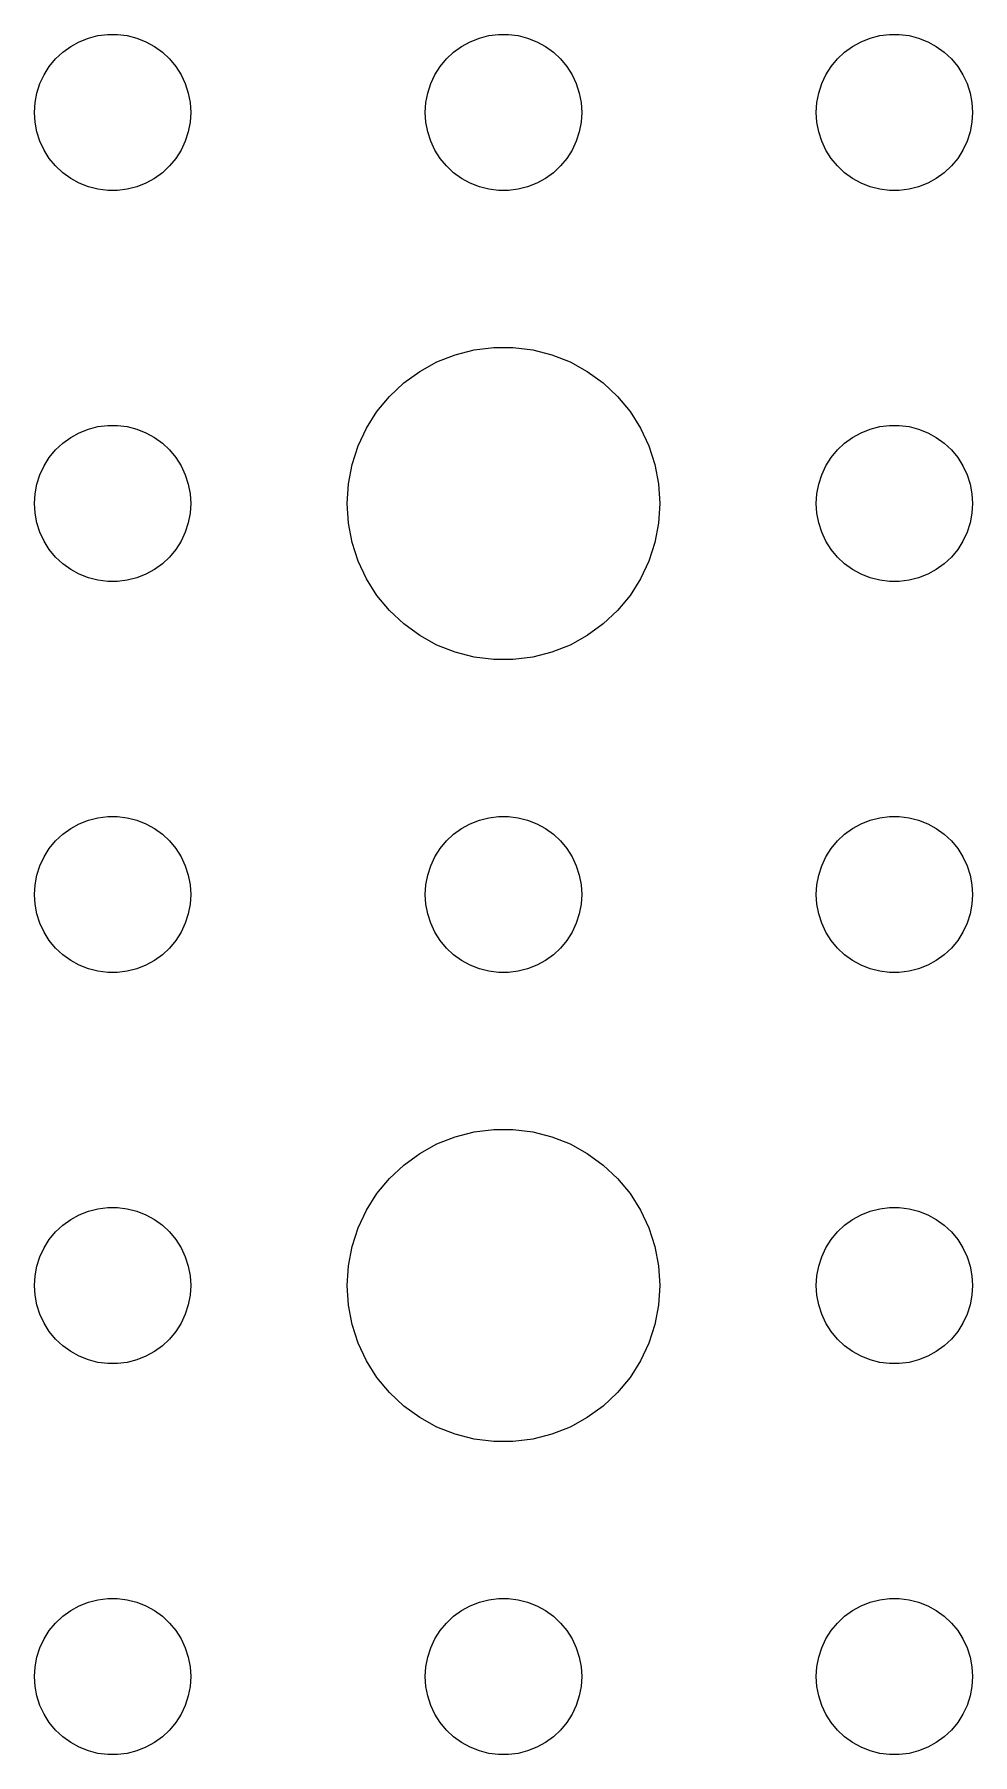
# Model space of a CAD drawing. Header units: metres. Extents: x -127 to 127, y -127 to 127.
# Drawn here: x 36 to 54, y 21 to 54 of the extents above; entities that cross this region are included whole.
import ezdxf

# ---------------------------------------------------------------- set-up
doc = ezdxf.new("R2010")
doc.units = ezdxf.units.M

msp = doc.modelspace()

# ---------------------------------------------------------------- linework, layer by layer
for p, q in [((36.6963, 53.7665), (36.8613, 53.8572)), ((36.8613, 53.8572), (37.0365, 53.9266)), ((37.0365, 53.9266), (37.2189, 53.9734)), ((37.2189, 53.9734), (37.4058, 53.997)), ((37.4058, 53.997), (37.5942, 53.997)), ((37.5942, 53.997), (37.7811, 53.9734)), ((37.7811, 53.9734), (37.9635, 53.9266)), ((37.9635, 53.9266), (38.1387, 53.8572)), ((38.1387, 53.8572), (38.3037, 53.7665)), ((44.1963, 53.7665), (44.3613, 53.8572)), ((44.3613, 53.8572), (44.5365, 53.9266)), ((44.5365, 53.9266), (44.7189, 53.9734)), ((44.7189, 53.9734), (44.9058, 53.997)), ((44.9058, 53.997), (45.0942, 53.997)), ((45.0942, 53.997), (45.2811, 53.9734)), ((45.2811, 53.9734), (45.4635, 53.9266)), ((45.4635, 53.9266), (45.6387, 53.8572)), ((45.6387, 53.8572), (45.8037, 53.7665)), ((51.6963, 53.7665), (51.8613, 53.8572)), ((51.8613, 53.8572), (52.0365, 53.9266)), ((52.0365, 53.9266), (52.2189, 53.9734)), ((52.2189, 53.9734), (52.4058, 53.997)), ((52.4058, 53.997), (52.5942, 53.997)), ((52.5942, 53.997), (52.7811, 53.9734)), ((52.7811, 53.9734), (52.9635, 53.9266)), ((52.9635, 53.9266), (53.1387, 53.8572)), ((53.1387, 53.8572), (53.3037, 53.7665)), ((36.2865, 53.3817), (36.4065, 53.5268)), ((36.4065, 53.5268), (36.5439, 53.6558)), ((36.5439, 53.6558), (36.6963, 53.7665)), ((38.3037, 53.7665), (38.4561, 53.6558)), ((38.4561, 53.6558), (38.5934, 53.5268)), ((38.5934, 53.5268), (38.7135, 53.3817)), ((43.7865, 53.3817), (43.9065, 53.5268)), ((43.9065, 53.5268), (44.0439, 53.6558)), ((44.0439, 53.6558), (44.1963, 53.7665)), ((45.8037, 53.7665), (45.9561, 53.6558)), ((45.9561, 53.6558), (46.0934, 53.5268)), ((46.0934, 53.5268), (46.2135, 53.3817)), ((51.2865, 53.3817), (51.4065, 53.5268)), ((51.4065, 53.5268), (51.5439, 53.6558)), ((51.5439, 53.6558), (51.6963, 53.7665)), ((53.3037, 53.7665), (53.4561, 53.6558)), ((53.4561, 53.6558), (53.5934, 53.5268)), ((53.5934, 53.5268), (53.7135, 53.3817)), ((36.1053, 53.0522), (36.1855, 53.2226)), ((36.1855, 53.2226), (36.2865, 53.3817)), ((38.7135, 53.3817), (38.8145, 53.2226)), ((38.8145, 53.2226), (38.8947, 53.0522)), ((43.6053, 53.0522), (43.6855, 53.2226)), ((43.6855, 53.2226), (43.7865, 53.3817)), ((46.2135, 53.3817), (46.3145, 53.2226)), ((46.3145, 53.2226), (46.3947, 53.0522)), ((51.1053, 53.0522), (51.1855, 53.2226)), ((51.1855, 53.2226), (51.2865, 53.3817)), ((53.7135, 53.3817), (53.8145, 53.2226)), ((53.8145, 53.2226), (53.8947, 53.0522)), ((36.0118, 52.688), (36.0471, 52.873)), ((36.0471, 52.873), (36.1053, 53.0522)), ((38.8947, 53.0522), (38.9529, 52.873)), ((38.9529, 52.873), (38.9882, 52.688)), ((43.5118, 52.688), (43.5471, 52.873)), ((43.5471, 52.873), (43.6053, 53.0522)), ((46.3947, 53.0522), (46.4529, 52.873)), ((46.4529, 52.873), (46.4882, 52.688)), ((51.0118, 52.688), (51.0471, 52.873)), ((51.0471, 52.873), (51.1053, 53.0522)), ((53.8947, 53.0522), (53.9529, 52.873)), ((53.9529, 52.873), (53.9882, 52.688)), ((36, 52.5), (36.0118, 52.688)), ((36.0118, 52.312), (36, 52.5)), ((38.9882, 52.688), (39, 52.5)), ((39, 52.5), (38.9882, 52.312)), ((43.5, 52.5), (43.5118, 52.688)), ((43.5118, 52.312), (43.5, 52.5)), ((46.4882, 52.688), (46.5, 52.5)), ((46.5, 52.5), (46.4882, 52.312)), ((51, 52.5), (51.0118, 52.688)), ((51.0118, 52.312), (51, 52.5)), ((53.9882, 52.688), (54, 52.5)), ((54, 52.5), (53.9882, 52.312)), ((36.0471, 52.127), (36.0118, 52.312)), ((38.9882, 52.312), (38.9529, 52.127)), ((43.5471, 52.127), (43.5118, 52.312)), ((46.4882, 52.312), (46.4529, 52.127)), ((51.0471, 52.127), (51.0118, 52.312)), ((53.9882, 52.312), (53.9529, 52.127)), ((36.1053, 51.9478), (36.0471, 52.127)), ((36.1855, 51.7774), (36.1053, 51.9478)), ((38.8947, 51.9478), (38.8145, 51.7774)), ((38.9529, 52.127), (38.8947, 51.9478)), ((43.6053, 51.9478), (43.5471, 52.127)), ((43.6855, 51.7774), (43.6053, 51.9478)), ((46.3947, 51.9478), (46.3145, 51.7774)), ((46.4529, 52.127), (46.3947, 51.9478)), ((51.1053, 51.9478), (51.0471, 52.127)), ((51.1855, 51.7774), (51.1053, 51.9478)), ((53.8947, 51.9478), (53.8145, 51.7774)), ((53.9529, 52.127), (53.8947, 51.9478)), ((36.2865, 51.6183), (36.1855, 51.7774)), ((36.4065, 51.4732), (36.2865, 51.6183)), ((36.5439, 51.3442), (36.4065, 51.4732)), ((38.5934, 51.4732), (38.4561, 51.3442)), ((38.7135, 51.6183), (38.5934, 51.4732)), ((38.8145, 51.7774), (38.7135, 51.6183)), ((43.7865, 51.6183), (43.6855, 51.7774)), ((43.9065, 51.4732), (43.7865, 51.6183)), ((44.0439, 51.3442), (43.9065, 51.4732)), ((46.0934, 51.4732), (45.9561, 51.3442)), ((46.2135, 51.6183), (46.0934, 51.4732)), ((46.3145, 51.7774), (46.2135, 51.6183)), ((51.2865, 51.6183), (51.1855, 51.7774)), ((51.4065, 51.4732), (51.2865, 51.6183)), ((51.5439, 51.3442), (51.4065, 51.4732)), ((53.5934, 51.4732), (53.4561, 51.3442)), ((53.7135, 51.6183), (53.5934, 51.4732)), ((53.8145, 51.7774), (53.7135, 51.6183)), ((36.6963, 51.2335), (36.5439, 51.3442)), ((36.8613, 51.1428), (36.6963, 51.2335)), ((37.0365, 51.0734), (36.8613, 51.1428)), ((38.1387, 51.1428), (37.9635, 51.0734)), ((38.3037, 51.2335), (38.1387, 51.1428)), ((38.4561, 51.3442), (38.3037, 51.2335)), ((44.1963, 51.2335), (44.0439, 51.3442)), ((44.3613, 51.1428), (44.1963, 51.2335)), ((44.5365, 51.0734), (44.3613, 51.1428)), ((45.6387, 51.1428), (45.4635, 51.0734)), ((45.8037, 51.2335), (45.6387, 51.1428)), ((45.9561, 51.3442), (45.8037, 51.2335)), ((51.6963, 51.2335), (51.5439, 51.3442)), ((51.8613, 51.1428), (51.6963, 51.2335)), ((52.0365, 51.0734), (51.8613, 51.1428)), ((53.1387, 51.1428), (52.9635, 51.0734)), ((53.3037, 51.2335), (53.1387, 51.1428)), ((53.4561, 51.3442), (53.3037, 51.2335)), ((37.2189, 51.0266), (37.0365, 51.0734)), ((37.4058, 51.003), (37.2189, 51.0266)), ((37.5942, 51.003), (37.4058, 51.003)), ((37.7811, 51.0266), (37.5942, 51.003)), ((37.9635, 51.0734), (37.7811, 51.0266)), ((44.7189, 51.0266), (44.5365, 51.0734)), ((44.9058, 51.003), (44.7189, 51.0266)), ((45.0942, 51.003), (44.9058, 51.003)), ((45.2811, 51.0266), (45.0942, 51.003)), ((45.4635, 51.0734), (45.2811, 51.0266)), ((52.2189, 51.0266), (52.0365, 51.0734)), ((52.4058, 51.003), (52.2189, 51.0266)), ((52.5942, 51.003), (52.4058, 51.003)), ((52.7811, 51.0266), (52.5942, 51.003)), ((52.9635, 51.0734), (52.7811, 51.0266)), ((43.7227, 47.7145), (44.0729, 47.8532)), ((44.0729, 47.8532), (44.4379, 47.9469)), ((44.4379, 47.9469), (44.8116, 47.9941)), ((44.8116, 47.9941), (45.1884, 47.9941)), ((45.1884, 47.9941), (45.5621, 47.9469)), ((45.5621, 47.9469), (45.927, 47.8532)), ((45.927, 47.8532), (46.2773, 47.7145)), ((43.0877, 47.3115), (43.3925, 47.533)), ((43.3925, 47.533), (43.7227, 47.7145)), ((46.2773, 47.7145), (46.6075, 47.533)), ((46.6075, 47.533), (46.9123, 47.3115)), ((42.8131, 47.0536), (43.0877, 47.3115)), ((46.9123, 47.3115), (47.1869, 47.0536)), ((42.5729, 46.7634), (42.8131, 47.0536)), ((47.1869, 47.0536), (47.427, 46.7634)), ((42.3711, 46.4453), (42.5729, 46.7634)), ((47.427, 46.7634), (47.6289, 46.4453)), ((36.5439, 46.1558), (36.6963, 46.2665)), ((36.6963, 46.2665), (36.8613, 46.3572)), ((36.8613, 46.3572), (37.0365, 46.4266)), ((37.0365, 46.4266), (37.2189, 46.4734)), ((37.2189, 46.4734), (37.4058, 46.497)), ((37.4058, 46.497), (37.5942, 46.497)), ((37.5942, 46.497), (37.7811, 46.4734)), ((37.7811, 46.4734), (37.9635, 46.4266)), ((37.9635, 46.4266), (38.1387, 46.3572)), ((38.1387, 46.3572), (38.3037, 46.2665)), ((38.3037, 46.2665), (38.4561, 46.1558)), ((42.2107, 46.1044), (42.3711, 46.4453)), ((47.6289, 46.4453), (47.7893, 46.1044)), ((51.5439, 46.1558), (51.6963, 46.2665)), ((51.6963, 46.2665), (51.8613, 46.3572)), ((51.8613, 46.3572), (52.0365, 46.4266)), ((52.0365, 46.4266), (52.2189, 46.4734)), ((52.2189, 46.4734), (52.4058, 46.497)), ((52.4058, 46.497), (52.5942, 46.497)), ((52.5942, 46.497), (52.7811, 46.4734)), ((52.7811, 46.4734), (52.9635, 46.4266)), ((52.9635, 46.4266), (53.1387, 46.3572)), ((53.1387, 46.3572), (53.3037, 46.2665)), ((53.3037, 46.2665), (53.4561, 46.1558)), ((36.1855, 45.7226), (36.2865, 45.8817)), ((36.2865, 45.8817), (36.4065, 46.0268)), ((36.4065, 46.0268), (36.5439, 46.1558)), ((38.4561, 46.1558), (38.5934, 46.0268)), ((38.5934, 46.0268), (38.7135, 45.8817)), ((38.7135, 45.8817), (38.8145, 45.7226)), ((42.0942, 45.7461), (42.2107, 46.1044)), ((47.7893, 46.1044), (47.9057, 45.7461)), ((51.1855, 45.7226), (51.2865, 45.8817)), ((51.2865, 45.8817), (51.4065, 46.0268)), ((51.4065, 46.0268), (51.5439, 46.1558)), ((53.4561, 46.1558), (53.5934, 46.0268)), ((53.5934, 46.0268), (53.7135, 45.8817)), ((53.7135, 45.8817), (53.8145, 45.7226)), ((36.0471, 45.373), (36.1053, 45.5522)), ((36.1053, 45.5522), (36.1855, 45.7226)), ((38.8145, 45.7226), (38.8947, 45.5522)), ((38.8947, 45.5522), (38.9529, 45.373)), ((42.0237, 45.376), (42.0942, 45.7461)), ((47.9057, 45.7461), (47.9763, 45.376)), ((51.0471, 45.373), (51.1053, 45.5522)), ((51.1053, 45.5522), (51.1855, 45.7226)), ((53.8145, 45.7226), (53.8947, 45.5522)), ((53.8947, 45.5522), (53.9529, 45.373)), ((36.0118, 45.188), (36.0471, 45.373)), ((38.9529, 45.373), (38.9882, 45.188)), ((42, 45), (42.0237, 45.376)), ((47.9763, 45.376), (48, 45)), ((51.0118, 45.188), (51.0471, 45.373)), ((53.9529, 45.373), (53.9882, 45.188)), ((36, 45), (36.0118, 45.188)), ((36.0118, 44.812), (36, 45)), ((38.9882, 45.188), (39, 45)), ((39, 45), (38.9882, 44.812)), ((42.0237, 44.624), (42, 45)), ((48, 45), (47.9763, 44.624)), ((51, 45), (51.0118, 45.188)), ((51.0118, 44.812), (51, 45)), ((53.9882, 45.188), (54, 45)), ((54, 45), (53.9882, 44.812)), ((36.0471, 44.627), (36.0118, 44.812)), ((36.1053, 44.4478), (36.0471, 44.627)), ((38.9529, 44.627), (38.8947, 44.4478)), ((38.9882, 44.812), (38.9529, 44.627)), ((42.0942, 44.2539), (42.0237, 44.624)), ((47.9763, 44.624), (47.9057, 44.2539)), ((51.0471, 44.627), (51.0118, 44.812)), ((51.1053, 44.4478), (51.0471, 44.627)), ((53.9529, 44.627), (53.8947, 44.4478)), ((53.9882, 44.812), (53.9529, 44.627)), ((36.1855, 44.2774), (36.1053, 44.4478)), ((36.2865, 44.1183), (36.1855, 44.2774)), ((38.8145, 44.2774), (38.7135, 44.1183)), ((38.8947, 44.4478), (38.8145, 44.2774)), ((42.2107, 43.8956), (42.0942, 44.2539)), ((47.9057, 44.2539), (47.7893, 43.8956)), ((51.1855, 44.2774), (51.1053, 44.4478)), ((51.2865, 44.1183), (51.1855, 44.2774)), ((53.8145, 44.2774), (53.7135, 44.1183)), ((53.8947, 44.4478), (53.8145, 44.2774)), ((36.4065, 43.9732), (36.2865, 44.1183)), ((36.5439, 43.8442), (36.4065, 43.9732)), ((38.5934, 43.9732), (38.4561, 43.8442)), ((38.7135, 44.1183), (38.5934, 43.9732)), ((42.3711, 43.5547), (42.2107, 43.8956)), ((47.7893, 43.8956), (47.6289, 43.5547)), ((51.4065, 43.9732), (51.2865, 44.1183)), ((51.5439, 43.8442), (51.4065, 43.9732)), ((53.5934, 43.9732), (53.4561, 43.8442)), ((53.7135, 44.1183), (53.5934, 43.9732)), ((36.6963, 43.7335), (36.5439, 43.8442)), ((36.8613, 43.6428), (36.6963, 43.7335)), ((37.0365, 43.5734), (36.8613, 43.6428)), ((37.2189, 43.5266), (37.0365, 43.5734)), ((37.9635, 43.5734), (37.7811, 43.5266)), ((38.1387, 43.6428), (37.9635, 43.5734)), ((38.3037, 43.7335), (38.1387, 43.6428)), ((38.4561, 43.8442), (38.3037, 43.7335)), ((42.5729, 43.2366), (42.3711, 43.5547)), ((47.6289, 43.5547), (47.427, 43.2366)), ((51.6963, 43.7335), (51.5439, 43.8442)), ((51.8613, 43.6428), (51.6963, 43.7335)), ((52.0365, 43.5734), (51.8613, 43.6428)), ((52.2189, 43.5266), (52.0365, 43.5734)), ((52.9635, 43.5734), (52.7811, 43.5266)), ((53.1387, 43.6428), (52.9635, 43.5734)), ((53.3037, 43.7335), (53.1387, 43.6428)), ((53.4561, 43.8442), (53.3037, 43.7335)), ((37.4058, 43.503), (37.2189, 43.5266)), ((37.5942, 43.503), (37.4058, 43.503)), ((37.7811, 43.5266), (37.5942, 43.503)), ((42.8131, 42.9464), (42.5729, 43.2366)), ((47.427, 43.2366), (47.1869, 42.9464)), ((52.4058, 43.503), (52.2189, 43.5266)), ((52.5942, 43.503), (52.4058, 43.503)), ((52.7811, 43.5266), (52.5942, 43.503)), ((43.0877, 42.6885), (42.8131, 42.9464)), ((47.1869, 42.9464), (46.9123, 42.6885)), ((43.3925, 42.467), (43.0877, 42.6885)), ((46.9123, 42.6885), (46.6075, 42.467)), ((43.7227, 42.2855), (43.3925, 42.467)), ((44.0729, 42.1468), (43.7227, 42.2855)), ((46.2773, 42.2855), (45.927, 42.1468)), ((46.6075, 42.467), (46.2773, 42.2855)), ((44.4379, 42.0531), (44.0729, 42.1468)), ((44.8116, 42.0059), (44.4379, 42.0531)), ((45.1884, 42.0059), (44.8116, 42.0059)), ((45.5621, 42.0531), (45.1884, 42.0059)), ((45.927, 42.1468), (45.5621, 42.0531)), ((37.0365, 38.9266), (37.2189, 38.9734)), ((37.2189, 38.9734), (37.4058, 38.997)), ((37.4058, 38.997), (37.5942, 38.997)), ((37.5942, 38.997), (37.7811, 38.9734)), ((37.7811, 38.9734), (37.9635, 38.9266)), ((44.5365, 38.9266), (44.7189, 38.9734)), ((44.7189, 38.9734), (44.9058, 38.997)), ((44.9058, 38.997), (45.0942, 38.997)), ((45.0942, 38.997), (45.2811, 38.9734)), ((45.2811, 38.9734), (45.4635, 38.9266)), ((52.0365, 38.9266), (52.2189, 38.9734)), ((52.2189, 38.9734), (52.4058, 38.997)), ((52.4058, 38.997), (52.5942, 38.997)), ((52.5942, 38.997), (52.7811, 38.9734)), ((52.7811, 38.9734), (52.9635, 38.9266)), ((36.4065, 38.5268), (36.5439, 38.6558)), ((36.5439, 38.6558), (36.6963, 38.7665)), ((36.6963, 38.7665), (36.8613, 38.8572)), ((36.8613, 38.8572), (37.0365, 38.9266)), ((37.9635, 38.9266), (38.1387, 38.8572)), ((38.1387, 38.8572), (38.3037, 38.7665)), ((38.3037, 38.7665), (38.4561, 38.6558)), ((38.4561, 38.6558), (38.5934, 38.5268)), ((43.9065, 38.5268), (44.0439, 38.6558)), ((44.0439, 38.6558), (44.1963, 38.7665)), ((44.1963, 38.7665), (44.3613, 38.8572)), ((44.3613, 38.8572), (44.5365, 38.9266)), ((45.4635, 38.9266), (45.6387, 38.8572)), ((45.6387, 38.8572), (45.8037, 38.7665)), ((45.8037, 38.7665), (45.9561, 38.6558)), ((45.9561, 38.6558), (46.0934, 38.5268)), ((51.4065, 38.5268), (51.5439, 38.6558)), ((51.5439, 38.6558), (51.6963, 38.7665)), ((51.6963, 38.7665), (51.8613, 38.8572)), ((51.8613, 38.8572), (52.0365, 38.9266)), ((52.9635, 38.9266), (53.1387, 38.8572)), ((53.1387, 38.8572), (53.3037, 38.7665)), ((53.3037, 38.7665), (53.4561, 38.6558)), ((53.4561, 38.6558), (53.5934, 38.5268)), ((36.1855, 38.2226), (36.2865, 38.3817)), ((36.2865, 38.3817), (36.4065, 38.5268)), ((38.5934, 38.5268), (38.7135, 38.3817)), ((38.7135, 38.3817), (38.8145, 38.2226)), ((43.6855, 38.2226), (43.7865, 38.3817)), ((43.7865, 38.3817), (43.9065, 38.5268)), ((46.0934, 38.5268), (46.2135, 38.3817)), ((46.2135, 38.3817), (46.3145, 38.2226)), ((51.1855, 38.2226), (51.2865, 38.3817)), ((51.2865, 38.3817), (51.4065, 38.5268)), ((53.5934, 38.5268), (53.7135, 38.3817)), ((53.7135, 38.3817), (53.8145, 38.2226)), ((36.0471, 37.873), (36.1053, 38.0522)), ((36.1053, 38.0522), (36.1855, 38.2226)), ((38.8145, 38.2226), (38.8947, 38.0522)), ((38.8947, 38.0522), (38.9529, 37.873)), ((43.5471, 37.873), (43.6053, 38.0522)), ((43.6053, 38.0522), (43.6855, 38.2226)), ((46.3145, 38.2226), (46.3947, 38.0522)), ((46.3947, 38.0522), (46.4529, 37.873)), ((51.0471, 37.873), (51.1053, 38.0522)), ((51.1053, 38.0522), (51.1855, 38.2226)), ((53.8145, 38.2226), (53.8947, 38.0522)), ((53.8947, 38.0522), (53.9529, 37.873)), ((36, 37.5), (36.0118, 37.688)), ((36.0118, 37.688), (36.0471, 37.873)), ((38.9529, 37.873), (38.9882, 37.688)), ((38.9882, 37.688), (39, 37.5)), ((43.5, 37.5), (43.5118, 37.688)), ((43.5118, 37.688), (43.5471, 37.873)), ((46.4529, 37.873), (46.4882, 37.688)), ((46.4882, 37.688), (46.5, 37.5)), ((51, 37.5), (51.0118, 37.688)), ((51.0118, 37.688), (51.0471, 37.873)), ((53.9529, 37.873), (53.9882, 37.688)), ((53.9882, 37.688), (54, 37.5)), ((36.0118, 37.312), (36, 37.5)), ((36.0471, 37.127), (36.0118, 37.312)), ((38.9882, 37.312), (38.9529, 37.127)), ((39, 37.5), (38.9882, 37.312)), ((43.5118, 37.312), (43.5, 37.5)), ((43.5471, 37.127), (43.5118, 37.312)), ((46.4882, 37.312), (46.4529, 37.127)), ((46.5, 37.5), (46.4882, 37.312)), ((51.0118, 37.312), (51, 37.5)), ((51.0471, 37.127), (51.0118, 37.312)), ((53.9882, 37.312), (53.9529, 37.127)), ((54, 37.5), (53.9882, 37.312)), ((36.1053, 36.9478), (36.0471, 37.127)), ((38.9529, 37.127), (38.8947, 36.9478)), ((43.6053, 36.9478), (43.5471, 37.127)), ((46.4529, 37.127), (46.3947, 36.9478)), ((51.1053, 36.9478), (51.0471, 37.127)), ((53.9529, 37.127), (53.8947, 36.9478)), ((36.1855, 36.7774), (36.1053, 36.9478)), ((36.2865, 36.6183), (36.1855, 36.7774)), ((38.8145, 36.7774), (38.7135, 36.6183)), ((38.8947, 36.9478), (38.8145, 36.7774)), ((43.6855, 36.7774), (43.6053, 36.9478)), ((43.7865, 36.6183), (43.6855, 36.7774)), ((46.3145, 36.7774), (46.2135, 36.6183)), ((46.3947, 36.9478), (46.3145, 36.7774)), ((51.1855, 36.7774), (51.1053, 36.9478)), ((51.2865, 36.6183), (51.1855, 36.7774)), ((53.8145, 36.7774), (53.7135, 36.6183)), ((53.8947, 36.9478), (53.8145, 36.7774)), ((36.4065, 36.4732), (36.2865, 36.6183)), ((36.5439, 36.3442), (36.4065, 36.4732)), ((36.6963, 36.2335), (36.5439, 36.3442)), ((38.4561, 36.3442), (38.3037, 36.2335)), ((38.5934, 36.4732), (38.4561, 36.3442)), ((38.7135, 36.6183), (38.5934, 36.4732)), ((43.9065, 36.4732), (43.7865, 36.6183)), ((44.0439, 36.3442), (43.9065, 36.4732)), ((44.1963, 36.2335), (44.0439, 36.3442)), ((45.9561, 36.3442), (45.8037, 36.2335)), ((46.0934, 36.4732), (45.9561, 36.3442)), ((46.2135, 36.6183), (46.0934, 36.4732)), ((51.4065, 36.4732), (51.2865, 36.6183)), ((51.5439, 36.3442), (51.4065, 36.4732)), ((51.6963, 36.2335), (51.5439, 36.3442)), ((53.4561, 36.3442), (53.3037, 36.2335)), ((53.5934, 36.4732), (53.4561, 36.3442)), ((53.7135, 36.6183), (53.5934, 36.4732)), ((36.8613, 36.1428), (36.6963, 36.2335)), ((37.0365, 36.0734), (36.8613, 36.1428)), ((37.2189, 36.0266), (37.0365, 36.0734)), ((37.4058, 36.003), (37.2189, 36.0266)), ((37.5942, 36.003), (37.4058, 36.003)), ((37.7811, 36.0266), (37.5942, 36.003)), ((37.9635, 36.0734), (37.7811, 36.0266)), ((38.1387, 36.1428), (37.9635, 36.0734)), ((38.3037, 36.2335), (38.1387, 36.1428)), ((44.3613, 36.1428), (44.1963, 36.2335)), ((44.5365, 36.0734), (44.3613, 36.1428)), ((44.7189, 36.0266), (44.5365, 36.0734)), ((44.9058, 36.003), (44.7189, 36.0266)), ((45.0942, 36.003), (44.9058, 36.003)), ((45.2811, 36.0266), (45.0942, 36.003)), ((45.4635, 36.0734), (45.2811, 36.0266)), ((45.6387, 36.1428), (45.4635, 36.0734)), ((45.8037, 36.2335), (45.6387, 36.1428)), ((51.8613, 36.1428), (51.6963, 36.2335)), ((52.0365, 36.0734), (51.8613, 36.1428)), ((52.2189, 36.0266), (52.0365, 36.0734)), ((52.4058, 36.003), (52.2189, 36.0266)), ((52.5942, 36.003), (52.4058, 36.003)), ((52.7811, 36.0266), (52.5942, 36.003)), ((52.9635, 36.0734), (52.7811, 36.0266)), ((53.1387, 36.1428), (52.9635, 36.0734)), ((53.3037, 36.2335), (53.1387, 36.1428)), ((44.4379, 32.9469), (44.8116, 32.9941)), ((44.8116, 32.9941), (45.1884, 32.9941)), ((45.1884, 32.9941), (45.5621, 32.9469)), ((43.3925, 32.533), (43.7227, 32.7145)), ((43.7227, 32.7145), (44.0729, 32.8532)), ((44.0729, 32.8532), (44.4379, 32.9469)), ((45.5621, 32.9469), (45.927, 32.8532)), ((45.927, 32.8532), (46.2773, 32.7145)), ((46.2773, 32.7145), (46.6075, 32.533)), ((43.0877, 32.3115), (43.3925, 32.533)), ((46.6075, 32.533), (46.9123, 32.3115)), ((42.5729, 31.7634), (42.8131, 32.0536)), ((42.8131, 32.0536), (43.0877, 32.3115)), ((46.9123, 32.3115), (47.1869, 32.0536)), ((47.1869, 32.0536), (47.427, 31.7634)), ((42.3711, 31.4453), (42.5729, 31.7634)), ((47.427, 31.7634), (47.6289, 31.4453)), ((36.6963, 31.2665), (36.8613, 31.3572)), ((36.8613, 31.3572), (37.0365, 31.4266)), ((37.0365, 31.4266), (37.2189, 31.4734)), ((37.2189, 31.4734), (37.4058, 31.497)), ((37.4058, 31.497), (37.5942, 31.497)), ((37.5942, 31.497), (37.7811, 31.4734)), ((37.7811, 31.4734), (37.9635, 31.4266)), ((37.9635, 31.4266), (38.1387, 31.3572)), ((38.1387, 31.3572), (38.3037, 31.2665)), ((42.2107, 31.1044), (42.3711, 31.4453)), ((47.6289, 31.4453), (47.7893, 31.1044)), ((51.6963, 31.2665), (51.8613, 31.3572)), ((51.8613, 31.3572), (52.0365, 31.4266)), ((52.0365, 31.4266), (52.2189, 31.4734)), ((52.2189, 31.4734), (52.4058, 31.497)), ((52.4058, 31.497), (52.5942, 31.497)), ((52.5942, 31.497), (52.7811, 31.4734)), ((52.7811, 31.4734), (52.9635, 31.4266)), ((52.9635, 31.4266), (53.1387, 31.3572)), ((53.1387, 31.3572), (53.3037, 31.2665)), ((36.2865, 30.8817), (36.4065, 31.0268)), ((36.4065, 31.0268), (36.5439, 31.1558)), ((36.5439, 31.1558), (36.6963, 31.2665)), ((38.3037, 31.2665), (38.4561, 31.1558)), ((38.4561, 31.1558), (38.5934, 31.0268)), ((38.5934, 31.0268), (38.7135, 30.8817)), ((42.0942, 30.7461), (42.2107, 31.1044)), ((47.7893, 31.1044), (47.9057, 30.7461)), ((51.2865, 30.8817), (51.4065, 31.0268)), ((51.4065, 31.0268), (51.5439, 31.1558)), ((51.5439, 31.1558), (51.6963, 31.2665)), ((53.3037, 31.2665), (53.4561, 31.1558)), ((53.4561, 31.1558), (53.5934, 31.0268)), ((53.5934, 31.0268), (53.7135, 30.8817)), ((36.1053, 30.5522), (36.1855, 30.7226)), ((36.1855, 30.7226), (36.2865, 30.8817)), ((38.7135, 30.8817), (38.8145, 30.7226)), ((38.8145, 30.7226), (38.8947, 30.5522)), ((42.0237, 30.376), (42.0942, 30.7461)), ((47.9057, 30.7461), (47.9763, 30.376)), ((51.1053, 30.5522), (51.1855, 30.7226)), ((51.1855, 30.7226), (51.2865, 30.8817)), ((53.7135, 30.8817), (53.8145, 30.7226)), ((53.8145, 30.7226), (53.8947, 30.5522)), ((36.0118, 30.188), (36.0471, 30.373)), ((36.0471, 30.373), (36.1053, 30.5522)), ((38.8947, 30.5522), (38.9529, 30.373)), ((38.9529, 30.373), (38.9882, 30.188)), ((42, 30), (42.0237, 30.376)), ((47.9763, 30.376), (48, 30)), ((51.0118, 30.188), (51.0471, 30.373)), ((51.0471, 30.373), (51.1053, 30.5522)), ((53.8947, 30.5522), (53.9529, 30.373)), ((53.9529, 30.373), (53.9882, 30.188)), ((36, 30), (36.0118, 30.188)), ((38.9882, 30.188), (39, 30)), ((51, 30), (51.0118, 30.188)), ((53.9882, 30.188), (54, 30)), ((36.0118, 29.812), (36, 30)), ((36.0471, 29.627), (36.0118, 29.812)), ((38.9882, 29.812), (38.9529, 29.627)), ((39, 30), (38.9882, 29.812)), ((42.0237, 29.624), (42, 30)), ((48, 30), (47.9763, 29.624)), ((51.0118, 29.812), (51, 30)), ((51.0471, 29.627), (51.0118, 29.812)), ((53.9882, 29.812), (53.9529, 29.627)), ((54, 30), (53.9882, 29.812)), ((36.1053, 29.4478), (36.0471, 29.627)), ((36.1855, 29.2774), (36.1053, 29.4478)), ((38.8947, 29.4478), (38.8145, 29.2774)), ((38.9529, 29.627), (38.8947, 29.4478)), ((42.0942, 29.2539), (42.0237, 29.624)), ((47.9763, 29.624), (47.9057, 29.2539)), ((51.1053, 29.4478), (51.0471, 29.627)), ((51.1855, 29.2774), (51.1053, 29.4478)), ((53.8947, 29.4478), (53.8145, 29.2774)), ((53.9529, 29.627), (53.8947, 29.4478)), ((36.2865, 29.1183), (36.1855, 29.2774)), ((36.4065, 28.9732), (36.2865, 29.1183)), ((38.7135, 29.1183), (38.5934, 28.9732)), ((38.8145, 29.2774), (38.7135, 29.1183)), ((42.2107, 28.8956), (42.0942, 29.2539)), ((47.9057, 29.2539), (47.7893, 28.8956)), ((51.2865, 29.1183), (51.1855, 29.2774)), ((51.4065, 28.9732), (51.2865, 29.1183)), ((53.7135, 29.1183), (53.5934, 28.9732)), ((53.8145, 29.2774), (53.7135, 29.1183)), ((36.5439, 28.8442), (36.4065, 28.9732)), ((36.6963, 28.7335), (36.5439, 28.8442)), ((36.8613, 28.6427), (36.6963, 28.7335)), ((38.3037, 28.7335), (38.1387, 28.6427)), ((38.4561, 28.8442), (38.3037, 28.7335)), ((38.5934, 28.9732), (38.4561, 28.8442)), ((42.3711, 28.5547), (42.2107, 28.8956)), ((47.7893, 28.8956), (47.6289, 28.5547)), ((51.5439, 28.8442), (51.4065, 28.9732)), ((51.6963, 28.7335), (51.5439, 28.8442)), ((51.8613, 28.6427), (51.6963, 28.7335)), ((53.3037, 28.7335), (53.1387, 28.6427)), ((53.4561, 28.8442), (53.3037, 28.7335)), ((53.5934, 28.9732), (53.4561, 28.8442)), ((37.0365, 28.5734), (36.8613, 28.6427)), ((37.2189, 28.5266), (37.0365, 28.5734)), ((37.4058, 28.503), (37.2189, 28.5266)), ((37.5942, 28.503), (37.4058, 28.503)), ((37.7811, 28.5266), (37.5942, 28.503)), ((37.9635, 28.5734), (37.7811, 28.5266)), ((38.1387, 28.6427), (37.9635, 28.5734)), ((42.5729, 28.2366), (42.3711, 28.5547)), ((47.6289, 28.5547), (47.427, 28.2366)), ((52.0365, 28.5734), (51.8613, 28.6427)), ((52.2189, 28.5266), (52.0365, 28.5734)), ((52.4058, 28.503), (52.2189, 28.5266)), ((52.5942, 28.503), (52.4058, 28.503)), ((52.7811, 28.5266), (52.5942, 28.503)), ((52.9635, 28.5734), (52.7811, 28.5266)), ((53.1387, 28.6427), (52.9635, 28.5734)), ((42.8131, 27.9464), (42.5729, 28.2366)), ((47.427, 28.2366), (47.1869, 27.9464)), ((43.0877, 27.6884), (42.8131, 27.9464)), ((47.1869, 27.9464), (46.9123, 27.6884)), ((43.3925, 27.467), (43.0877, 27.6884)), ((43.7227, 27.2855), (43.3925, 27.467)), ((46.6075, 27.467), (46.2773, 27.2855)), ((46.9123, 27.6884), (46.6075, 27.467)), ((44.0729, 27.1468), (43.7227, 27.2855)), ((44.4379, 27.0531), (44.0729, 27.1468)), ((45.927, 27.1468), (45.5621, 27.0531)), ((46.2773, 27.2855), (45.927, 27.1468)), ((44.8116, 27.0059), (44.4379, 27.0531)), ((45.1884, 27.0059), (44.8116, 27.0059)), ((45.5621, 27.0531), (45.1884, 27.0059)), ((36.5439, 23.6558), (36.6963, 23.7665)), ((36.6963, 23.7665), (36.8613, 23.8572)), ((36.8613, 23.8572), (37.0365, 23.9266)), ((37.0365, 23.9266), (37.2189, 23.9734)), ((37.2189, 23.9734), (37.4058, 23.997)), ((37.4058, 23.997), (37.5942, 23.997)), ((37.5942, 23.997), (37.7811, 23.9734)), ((37.7811, 23.9734), (37.9635, 23.9266)), ((37.9635, 23.9266), (38.1387, 23.8572)), ((38.1387, 23.8572), (38.3037, 23.7665)), ((38.3037, 23.7665), (38.4561, 23.6558)), ((44.0439, 23.6558), (44.1963, 23.7665)), ((44.1963, 23.7665), (44.3613, 23.8572)), ((44.3613, 23.8572), (44.5365, 23.9266)), ((44.5365, 23.9266), (44.7189, 23.9734)), ((44.7189, 23.9734), (44.9058, 23.997)), ((44.9058, 23.997), (45.0942, 23.997)), ((45.0942, 23.997), (45.2811, 23.9734)), ((45.2811, 23.9734), (45.4635, 23.9266)), ((45.4635, 23.9266), (45.6387, 23.8572)), ((45.6387, 23.8572), (45.8037, 23.7665)), ((45.8037, 23.7665), (45.9561, 23.6558)), ((51.5439, 23.6558), (51.6963, 23.7665)), ((51.6963, 23.7665), (51.8613, 23.8572)), ((51.8613, 23.8572), (52.0365, 23.9266)), ((52.0365, 23.9266), (52.2189, 23.9734)), ((52.2189, 23.9734), (52.4058, 23.997)), ((52.4058, 23.997), (52.5942, 23.997)), ((52.5942, 23.997), (52.7811, 23.9734)), ((52.7811, 23.9734), (52.9635, 23.9266)), ((52.9635, 23.9266), (53.1387, 23.8572)), ((53.1387, 23.8572), (53.3037, 23.7665)), ((53.3037, 23.7665), (53.4561, 23.6558)), ((36.2865, 23.3817), (36.4065, 23.5268)), ((36.4065, 23.5268), (36.5439, 23.6558)), ((38.4561, 23.6558), (38.5934, 23.5268)), ((38.5934, 23.5268), (38.7135, 23.3817)), ((43.7865, 23.3817), (43.9065, 23.5268)), ((43.9065, 23.5268), (44.0439, 23.6558)), ((45.9561, 23.6558), (46.0934, 23.5268)), ((46.0934, 23.5268), (46.2135, 23.3817)), ((51.2865, 23.3817), (51.4065, 23.5268)), ((51.4065, 23.5268), (51.5439, 23.6558)), ((53.4561, 23.6558), (53.5934, 23.5268)), ((53.5934, 23.5268), (53.7135, 23.3817)), ((36.1053, 23.0522), (36.1855, 23.2226)), ((36.1855, 23.2226), (36.2865, 23.3817)), ((38.7135, 23.3817), (38.8145, 23.2226)), ((38.8145, 23.2226), (38.8947, 23.0522)), ((43.6053, 23.0522), (43.6855, 23.2226)), ((43.6855, 23.2226), (43.7865, 23.3817)), ((46.2135, 23.3817), (46.3145, 23.2226)), ((46.3145, 23.2226), (46.3947, 23.0522)), ((51.1053, 23.0522), (51.1855, 23.2226)), ((51.1855, 23.2226), (51.2865, 23.3817)), ((53.7135, 23.3817), (53.8145, 23.2226)), ((53.8145, 23.2226), (53.8947, 23.0522)), ((36.0118, 22.688), (36.0471, 22.873)), ((36.0471, 22.873), (36.1053, 23.0522)), ((38.8947, 23.0522), (38.9529, 22.873)), ((38.9529, 22.873), (38.9882, 22.688)), ((43.5118, 22.688), (43.5471, 22.873)), ((43.5471, 22.873), (43.6053, 23.0522)), ((46.3947, 23.0522), (46.4529, 22.873)), ((46.4529, 22.873), (46.4882, 22.688)), ((51.0118, 22.688), (51.0471, 22.873)), ((51.0471, 22.873), (51.1053, 23.0522)), ((53.8947, 23.0522), (53.9529, 22.873)), ((53.9529, 22.873), (53.9882, 22.688)), ((36, 22.5), (36.0118, 22.688)), ((36.0118, 22.312), (36, 22.5)), ((38.9882, 22.688), (39, 22.5)), ((39, 22.5), (38.9882, 22.312)), ((43.5, 22.5), (43.5118, 22.688)), ((43.5118, 22.312), (43.5, 22.5)), ((46.4882, 22.688), (46.5, 22.5)), ((46.5, 22.5), (46.4882, 22.312)), ((51, 22.5), (51.0118, 22.688)), ((51.0118, 22.312), (51, 22.5)), ((53.9882, 22.688), (54, 22.5)), ((54, 22.5), (53.9882, 22.312)), ((36.0471, 22.127), (36.0118, 22.312)), ((36.1053, 21.9478), (36.0471, 22.127)), ((38.9529, 22.127), (38.8947, 21.9478)), ((38.9882, 22.312), (38.9529, 22.127)), ((43.5471, 22.127), (43.5118, 22.312)), ((43.6053, 21.9478), (43.5471, 22.127)), ((46.4529, 22.127), (46.3947, 21.9478)), ((46.4882, 22.312), (46.4529, 22.127)), ((51.0471, 22.127), (51.0118, 22.312)), ((51.1053, 21.9478), (51.0471, 22.127)), ((53.9529, 22.127), (53.8947, 21.9478)), ((53.9882, 22.312), (53.9529, 22.127)), ((36.1855, 21.7774), (36.1053, 21.9478)), ((36.2865, 21.6183), (36.1855, 21.7774)), ((38.8145, 21.7774), (38.7135, 21.6183)), ((38.8947, 21.9478), (38.8145, 21.7774)), ((43.6855, 21.7774), (43.6053, 21.9478)), ((43.7865, 21.6183), (43.6855, 21.7774)), ((46.3145, 21.7774), (46.2135, 21.6183)), ((46.3947, 21.9478), (46.3145, 21.7774)), ((51.1855, 21.7774), (51.1053, 21.9478)), ((51.2865, 21.6183), (51.1855, 21.7774)), ((53.8145, 21.7774), (53.7135, 21.6183)), ((53.8947, 21.9478), (53.8145, 21.7774)), ((36.4065, 21.4732), (36.2865, 21.6183)), ((36.5439, 21.3442), (36.4065, 21.4732)), ((38.5934, 21.4732), (38.4561, 21.3442)), ((38.7135, 21.6183), (38.5934, 21.4732)), ((43.9065, 21.4732), (43.7865, 21.6183)), ((44.0439, 21.3442), (43.9065, 21.4732)), ((46.0934, 21.4732), (45.9561, 21.3442)), ((46.2135, 21.6183), (46.0934, 21.4732)), ((51.4065, 21.4732), (51.2865, 21.6183)), ((51.5439, 21.3442), (51.4065, 21.4732)), ((53.5934, 21.4732), (53.4561, 21.3442)), ((53.7135, 21.6183), (53.5934, 21.4732)), ((36.6963, 21.2335), (36.5439, 21.3442)), ((36.8613, 21.1427), (36.6963, 21.2335)), ((37.0365, 21.0734), (36.8613, 21.1427)), ((38.1387, 21.1427), (37.9635, 21.0734)), ((38.3037, 21.2335), (38.1387, 21.1427)), ((38.4561, 21.3442), (38.3037, 21.2335)), ((44.1963, 21.2335), (44.0439, 21.3442)), ((44.3613, 21.1427), (44.1963, 21.2335)), ((44.5365, 21.0734), (44.3613, 21.1427)), ((45.6387, 21.1427), (45.4635, 21.0734)), ((45.8037, 21.2335), (45.6387, 21.1427)), ((45.9561, 21.3442), (45.8037, 21.2335)), ((51.6963, 21.2335), (51.5439, 21.3442)), ((51.8613, 21.1427), (51.6963, 21.2335)), ((52.0365, 21.0734), (51.8613, 21.1427)), ((53.1387, 21.1427), (52.9635, 21.0734)), ((53.3037, 21.2335), (53.1387, 21.1427)), ((53.4561, 21.3442), (53.3037, 21.2335)), ((37.2189, 21.0266), (37.0365, 21.0734)), ((37.4058, 21.003), (37.2189, 21.0266)), ((37.5942, 21.003), (37.4058, 21.003)), ((37.7811, 21.0266), (37.5942, 21.003)), ((37.9635, 21.0734), (37.7811, 21.0266)), ((44.7189, 21.0266), (44.5365, 21.0734)), ((44.9058, 21.003), (44.7189, 21.0266)), ((45.0942, 21.003), (44.9058, 21.003)), ((45.2811, 21.0266), (45.0942, 21.003)), ((45.4635, 21.0734), (45.2811, 21.0266)), ((52.2189, 21.0266), (52.0365, 21.0734)), ((52.4058, 21.003), (52.2189, 21.0266)), ((52.5942, 21.003), (52.4058, 21.003)), ((52.7811, 21.0266), (52.5942, 21.003)), ((52.9635, 21.0734), (52.7811, 21.0266))]:
    msp.add_line(p, q)

doc.saveas('drawing.dxf')
